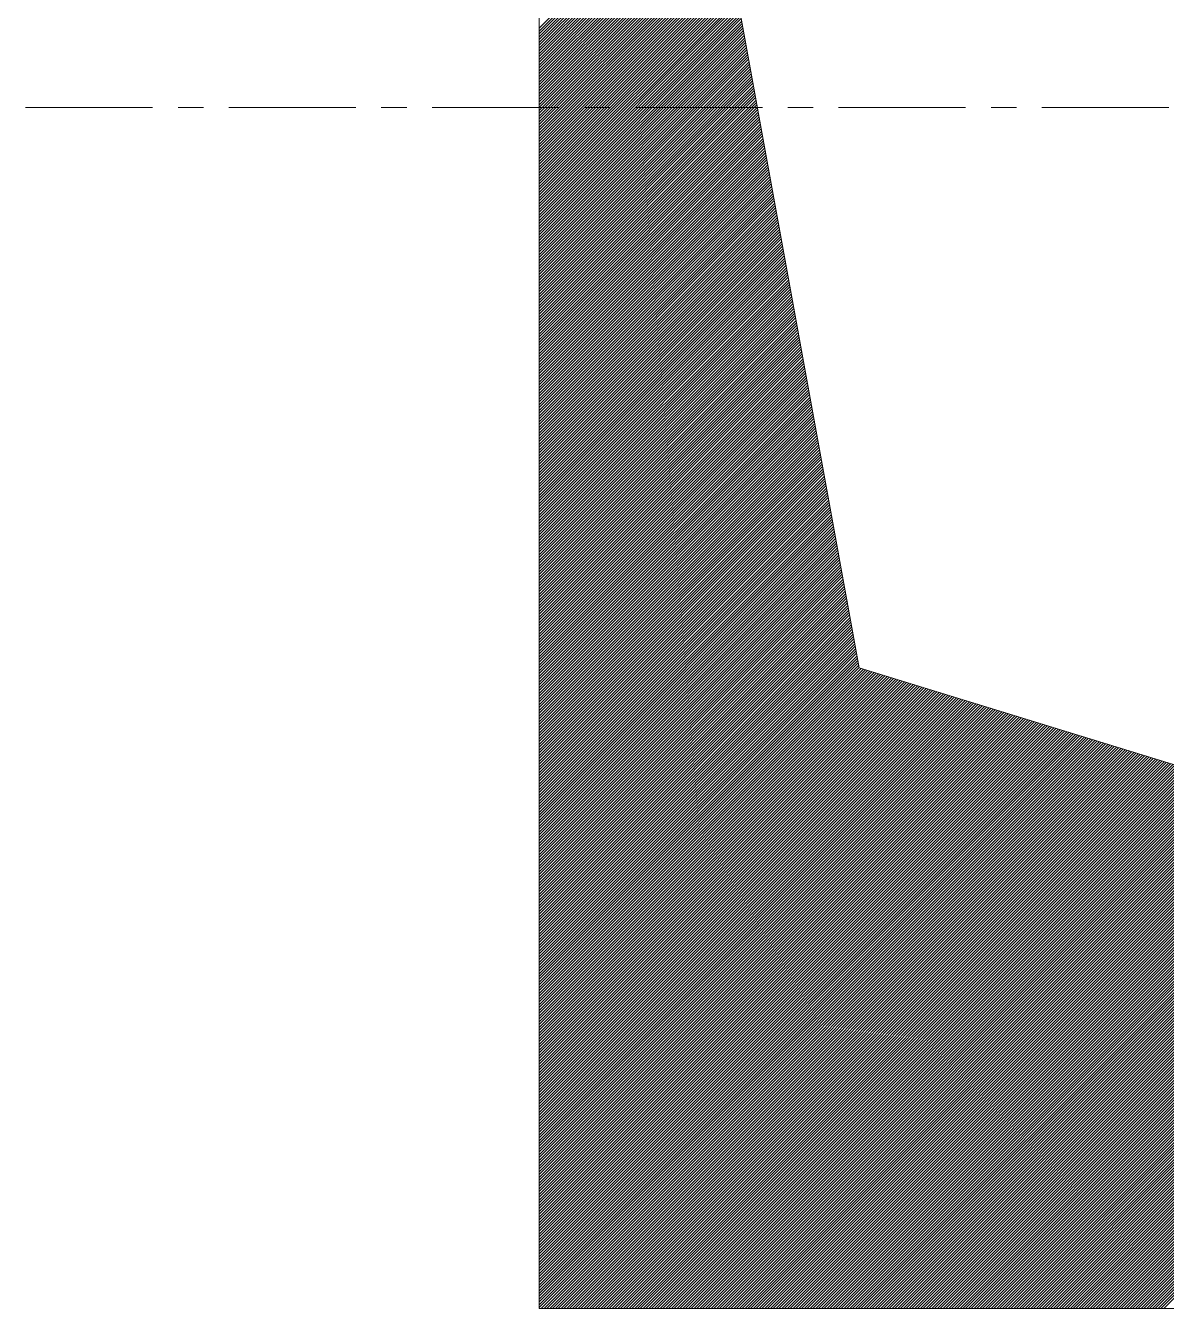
# Model space of a CAD drawing. Header units: millimetres. Extents: x -1319 to 21258, y 10038 to 27532.
# Drawn here: x 16919.7 to 16991, y 18567 to 18647.1 of the extents above; entities that cross this region are included whole.
import ezdxf

# ---------------------------------------------------------------- set-up
doc = ezdxf.new("R2010")
doc.units = ezdxf.units.MM
doc.linetypes.add('CENTER', pattern=[12.7, 7.9375, -1.5875, 1.5875, -1.5875])
doc.layers.add('CEN', color=1, linetype='CENTER', lineweight=9)
doc.layers.add('CIVIL', color=6, linetype='Continuous', lineweight=9)

# ---------------------------------------------------------------- blocks, each defined once
blk = doc.blocks.new('A$C8184bacf')
at = {"layer": 'CEN', "color": 1}
blk.add_line((11192.91, -4839.99, 448149755.598), (11407.09, -4839.99, 448149755.598), dxfattribs=at)
at = {"layer": 'CIVIL', "color": 1}
for p, q in [((11225, -4914.99, 448149755.598), (11225, -4764.99, 448149755.598)), ((11225, -4764.99, 448149755.598), (11245, -4874.99, 448149755.598)), ((11245, -4874.99, 448149755.598), (11375, -4914.99, 448149755.598)), ((11375, -4914.99, 448149755.598), (11225, -4914.99, 448149755.598))]:
    blk.add_line(p, q, dxfattribs=at)
at = {"layer": 'CIVIL', "color": 1, "linetype": 'Continuous'}
for p, q in [((11235.778, -4824.267, 448149755.598), (11225, -4835.044, 448149755.598)), ((11235.805, -4824.416, 448149755.598), (11225, -4835.221, 448149755.598)), ((11235.832, -4824.566, 448149755.598), (11225, -4835.398, 448149755.598)), ((11235.859, -4824.716, 448149755.598), (11225, -4835.575, 448149755.598)), ((11235.886, -4824.865, 448149755.598), (11225, -4835.752, 448149755.598)), ((11235.914, -4825.015, 448149755.598), (11225, -4835.928, 448149755.598)), ((11235.941, -4825.164, 448149755.598), (11225, -4836.105, 448149755.598)), ((11235.968, -4825.314, 448149755.598), (11225, -4836.282, 448149755.598)), ((11235.995, -4825.464, 448149755.598), (11225, -4836.459, 448149755.598)), ((11236.022, -4825.613, 448149755.598), (11225, -4836.635, 448149755.598)), ((11236.049, -4825.763, 448149755.598), (11225, -4836.812, 448149755.598)), ((11236.077, -4825.912, 448149755.598), (11225, -4836.989, 448149755.598)), ((11236.104, -4826.062, 448149755.598), (11225, -4837.166, 448149755.598)), ((11236.131, -4826.211, 448149755.598), (11225, -4837.343, 448149755.598)), ((11236.158, -4826.361, 448149755.598), (11225, -4837.519, 448149755.598)), ((11236.185, -4826.511, 448149755.598), (11225, -4837.696, 448149755.598)), ((11236.213, -4826.66, 448149755.598), (11225, -4837.873, 448149755.598)), ((11236.24, -4826.81, 448149755.598), (11225, -4838.05, 448149755.598)), ((11236.267, -4826.959, 448149755.598), (11225, -4838.226, 448149755.598)), ((11236.294, -4827.109, 448149755.598), (11225, -4838.403, 448149755.598)), ((11236.321, -4827.259, 448149755.598), (11225, -4838.58, 448149755.598)), ((11236.349, -4827.408, 448149755.598), (11225, -4838.757, 448149755.598)), ((11236.376, -4827.558, 448149755.598), (11225, -4838.934, 448149755.598)), ((11236.403, -4827.707, 448149755.598), (11225, -4839.11, 448149755.598)), ((11236.43, -4827.857, 448149755.598), (11225, -4839.287, 448149755.598)), ((11236.457, -4828.006, 448149755.598), (11225, -4839.464, 448149755.598)), ((11236.485, -4828.156, 448149755.598), (11225, -4839.641, 448149755.598)), ((11236.512, -4828.306, 448149755.598), (11225, -4839.817, 448149755.598)), ((11236.539, -4828.455, 448149755.598), (11225, -4839.994, 448149755.598)), ((11236.566, -4828.605, 448149755.598), (11225, -4840.171, 448149755.598)), ((11236.593, -4828.754, 448149755.598), (11225, -4840.348, 448149755.598)), ((11236.621, -4828.904, 448149755.598), (11225, -4840.525, 448149755.598)), ((11236.648, -4829.053, 448149755.598), (11225, -4840.701, 448149755.598)), ((11236.675, -4829.203, 448149755.598), (11225, -4840.878, 448149755.598)), ((11236.702, -4829.353, 448149755.598), (11225, -4841.055, 448149755.598)), ((11236.729, -4829.502, 448149755.598), (11225, -4841.232, 448149755.598)), ((11236.757, -4829.652, 448149755.598), (11225, -4841.408, 448149755.598)), ((11236.784, -4829.801, 448149755.598), (11225, -4841.585, 448149755.598)), ((11236.811, -4829.951, 448149755.598), (11225, -4841.762, 448149755.598)), ((11236.838, -4830.101, 448149755.598), (11225, -4841.939, 448149755.598)), ((11236.865, -4830.25, 448149755.598), (11225, -4842.115, 448149755.598)), ((11236.893, -4830.4, 448149755.598), (11225, -4842.292, 448149755.598)), ((11236.92, -4830.549, 448149755.598), (11225, -4842.469, 448149755.598)), ((11236.947, -4830.699, 448149755.598), (11225, -4842.646, 448149755.598)), ((11236.974, -4830.848, 448149755.598), (11225, -4842.823, 448149755.598)), ((11237.001, -4830.998, 448149755.598), (11225, -4842.999, 448149755.598)), ((11237.029, -4831.148, 448149755.598), (11225, -4843.176, 448149755.598)), ((11237.056, -4831.297, 448149755.598), (11225, -4843.353, 448149755.598)), ((11237.083, -4831.447, 448149755.598), (11225, -4843.53, 448149755.598)), ((11237.11, -4831.596, 448149755.598), (11225, -4843.706, 448149755.598)), ((11237.137, -4831.746, 448149755.598), (11225, -4843.883, 448149755.598)), ((11237.165, -4831.895, 448149755.598), (11225, -4844.06, 448149755.598)), ((11237.192, -4832.045, 448149755.598), (11225, -4844.237, 448149755.598)), ((11237.219, -4832.195, 448149755.598), (11225, -4844.414, 448149755.598)), ((11237.246, -4832.344, 448149755.598), (11225, -4844.59, 448149755.598)), ((11237.273, -4832.494, 448149755.598), (11225, -4844.767, 448149755.598)), ((11237.301, -4832.643, 448149755.598), (11225, -4844.944, 448149755.598)), ((11237.328, -4832.793, 448149755.598), (11225, -4845.121, 448149755.598)), ((11237.355, -4832.943, 448149755.598), (11225, -4845.297, 448149755.598)), ((11237.382, -4833.092, 448149755.598), (11225, -4845.474, 448149755.598)), ((11237.409, -4833.242, 448149755.598), (11225, -4845.651, 448149755.598)), ((11237.437, -4833.391, 448149755.598), (11225, -4845.828, 448149755.598)), ((11237.464, -4833.541, 448149755.598), (11225, -4846.005, 448149755.598)), ((11237.491, -4833.69, 448149755.598), (11225, -4846.181, 448149755.598)), ((11237.518, -4833.84, 448149755.598), (11225, -4846.358, 448149755.598)), ((11237.545, -4833.99, 448149755.598), (11225, -4846.535, 448149755.598)), ((11237.572, -4834.139, 448149755.598), (11225, -4846.712, 448149755.598)), ((11237.6, -4834.289, 448149755.598), (11225, -4846.888, 448149755.598)), ((11237.627, -4834.438, 448149755.598), (11225, -4847.065, 448149755.598)), ((11237.654, -4834.588, 448149755.598), (11225, -4847.242, 448149755.598)), ((11237.681, -4834.738, 448149755.598), (11225, -4847.419, 448149755.598)), ((11237.708, -4834.887, 448149755.598), (11225, -4847.596, 448149755.598)), ((11237.736, -4835.037, 448149755.598), (11225, -4847.772, 448149755.598)), ((11237.763, -4835.186, 448149755.598), (11225, -4847.949, 448149755.598)), ((11237.79, -4835.336, 448149755.598), (11225, -4848.126, 448149755.598)), ((11237.817, -4835.485, 448149755.598), (11225, -4848.303, 448149755.598)), ((11237.844, -4835.635, 448149755.598), (11225, -4848.479, 448149755.598)), ((11237.872, -4835.785, 448149755.598), (11225, -4848.656, 448149755.598)), ((11237.899, -4835.934, 448149755.598), (11225, -4848.833, 448149755.598)), ((11237.926, -4836.084, 448149755.598), (11225, -4849.01, 448149755.598)), ((11237.953, -4836.233, 448149755.598), (11225, -4849.187, 448149755.598)), ((11237.98, -4836.383, 448149755.598), (11225, -4849.363, 448149755.598)), ((11238.008, -4836.532, 448149755.598), (11225, -4849.54, 448149755.598)), ((11238.035, -4836.682, 448149755.598), (11225, -4849.717, 448149755.598)), ((11238.062, -4836.832, 448149755.598), (11225, -4849.894, 448149755.598)), ((11238.089, -4836.981, 448149755.598), (11225, -4850.07, 448149755.598)), ((11238.116, -4837.131, 448149755.598), (11225, -4850.247, 448149755.598)), ((11238.144, -4837.28, 448149755.598), (11225, -4850.424, 448149755.598)), ((11238.171, -4837.43, 448149755.598), (11225, -4850.601, 448149755.598)), ((11238.198, -4837.58, 448149755.598), (11225, -4850.778, 448149755.598)), ((11238.225, -4837.729, 448149755.598), (11225, -4850.954, 448149755.598)), ((11238.252, -4837.879, 448149755.598), (11225, -4851.131, 448149755.598)), ((11238.28, -4838.028, 448149755.598), (11225, -4851.308, 448149755.598)), ((11238.307, -4838.178, 448149755.598), (11225, -4851.485, 448149755.598)), ((11238.334, -4838.327, 448149755.598), (11225, -4851.661, 448149755.598)), ((11238.361, -4838.477, 448149755.598), (11225, -4851.838, 448149755.598)), ((11238.388, -4838.627, 448149755.598), (11225, -4852.015, 448149755.598)), ((11238.416, -4838.776, 448149755.598), (11225, -4852.192, 448149755.598)), ((11238.443, -4838.926, 448149755.598), (11225, -4852.369, 448149755.598)), ((11238.47, -4839.075, 448149755.598), (11225, -4852.545, 448149755.598)), ((11238.497, -4839.225, 448149755.598), (11225, -4852.722, 448149755.598)), ((11238.524, -4839.375, 448149755.598), (11225, -4852.899, 448149755.598)), ((11238.552, -4839.524, 448149755.598), (11225, -4853.076, 448149755.598)), ((11238.579, -4839.674, 448149755.598), (11225, -4853.252, 448149755.598)), ((11238.606, -4839.823, 448149755.598), (11225, -4853.429, 448149755.598)), ((11238.633, -4839.973, 448149755.598), (11225, -4853.606, 448149755.598)), ((11238.66, -4840.122, 448149755.598), (11225, -4853.783, 448149755.598)), ((11238.688, -4840.272, 448149755.598), (11225, -4853.96, 448149755.598)), ((11238.715, -4840.422, 448149755.598), (11225, -4854.136, 448149755.598)), ((11238.742, -4840.571, 448149755.598), (11225, -4854.313, 448149755.598)), ((11238.769, -4840.721, 448149755.598), (11225, -4854.49, 448149755.598)), ((11238.796, -4840.87, 448149755.598), (11225, -4854.667, 448149755.598)), ((11238.824, -4841.02, 448149755.598), (11225, -4854.843, 448149755.598)), ((11238.851, -4841.169, 448149755.598), (11225, -4855.02, 448149755.598)), ((11238.878, -4841.319, 448149755.598), (11225, -4855.197, 448149755.598)), ((11238.905, -4841.469, 448149755.598), (11225, -4855.374, 448149755.598)), ((11238.932, -4841.618, 448149755.598), (11225, -4855.551, 448149755.598)), ((11238.96, -4841.768, 448149755.598), (11225, -4855.727, 448149755.598)), ((11238.987, -4841.917, 448149755.598), (11225, -4855.904, 448149755.598)), ((11239.014, -4842.067, 448149755.598), (11225, -4856.081, 448149755.598)), ((11239.041, -4842.217, 448149755.598), (11225, -4856.258, 448149755.598)), ((11239.068, -4842.366, 448149755.598), (11225, -4856.434, 448149755.598)), ((11239.095, -4842.516, 448149755.598), (11225, -4856.611, 448149755.598)), ((11239.123, -4842.665, 448149755.598), (11225, -4856.788, 448149755.598)), ((11239.15, -4842.815, 448149755.598), (11225, -4856.965, 448149755.598)), ((11239.177, -4842.964, 448149755.598), (11225, -4857.142, 448149755.598)), ((11239.204, -4843.114, 448149755.598), (11225, -4857.318, 448149755.598)), ((11239.231, -4843.264, 448149755.598), (11225, -4857.495, 448149755.598)), ((11239.259, -4843.413, 448149755.598), (11225, -4857.672, 448149755.598)), ((11239.286, -4843.563, 448149755.598), (11225, -4857.849, 448149755.598)), ((11239.313, -4843.712, 448149755.598), (11225, -4858.025, 448149755.598)), ((11239.34, -4843.862, 448149755.598), (11225, -4858.202, 448149755.598)), ((11239.367, -4844.011, 448149755.598), (11225, -4858.379, 448149755.598)), ((11239.395, -4844.161, 448149755.598), (11225, -4858.556, 448149755.598)), ((11239.422, -4844.311, 448149755.598), (11225, -4858.733, 448149755.598)), ((11239.449, -4844.46, 448149755.598), (11225, -4858.909, 448149755.598)), ((11239.476, -4844.61, 448149755.598), (11225, -4859.086, 448149755.598)), ((11239.503, -4844.759, 448149755.598), (11225, -4859.263, 448149755.598)), ((11239.531, -4844.909, 448149755.598), (11225, -4859.44, 448149755.598)), ((11239.558, -4845.059, 448149755.598), (11225, -4859.616, 448149755.598)), ((11239.585, -4845.208, 448149755.598), (11225, -4859.793, 448149755.598)), ((11239.612, -4845.358, 448149755.598), (11225, -4859.97, 448149755.598)), ((11239.639, -4845.507, 448149755.598), (11225, -4860.147, 448149755.598)), ((11239.667, -4845.657, 448149755.598), (11225, -4860.323, 448149755.598)), ((11239.694, -4845.806, 448149755.598), (11225, -4860.5, 448149755.598)), ((11239.721, -4845.956, 448149755.598), (11225, -4860.677, 448149755.598)), ((11239.748, -4846.106, 448149755.598), (11225, -4860.854, 448149755.598)), ((11239.775, -4846.255, 448149755.598), (11225, -4861.031, 448149755.598)), ((11239.803, -4846.405, 448149755.598), (11225, -4861.207, 448149755.598)), ((11239.83, -4846.554, 448149755.598), (11225, -4861.384, 448149755.598)), ((11239.857, -4846.704, 448149755.598), (11225, -4861.561, 448149755.598)), ((11239.884, -4846.854, 448149755.598), (11225, -4861.738, 448149755.598)), ((11239.911, -4847.003, 448149755.598), (11225, -4861.914, 448149755.598)), ((11239.939, -4847.153, 448149755.598), (11225, -4862.091, 448149755.598)), ((11239.966, -4847.302, 448149755.598), (11225, -4862.268, 448149755.598)), ((11239.993, -4847.452, 448149755.598), (11225, -4862.445, 448149755.598)), ((11240.02, -4847.601, 448149755.598), (11225, -4862.622, 448149755.598)), ((11240.047, -4847.751, 448149755.598), (11225, -4862.798, 448149755.598)), ((11240.075, -4847.901, 448149755.598), (11225, -4862.975, 448149755.598)), ((11240.102, -4848.05, 448149755.598), (11225, -4863.152, 448149755.598)), ((11240.129, -4848.2, 448149755.598), (11225, -4863.329, 448149755.598)), ((11240.156, -4848.349, 448149755.598), (11225, -4863.505, 448149755.598)), ((11240.183, -4848.499, 448149755.598), (11225, -4863.682, 448149755.598)), ((11240.211, -4848.648, 448149755.598), (11225, -4863.859, 448149755.598)), ((11240.238, -4848.798, 448149755.598), (11225, -4864.036, 448149755.598)), ((11240.265, -4848.948, 448149755.598), (11225, -4864.213, 448149755.598)), ((11240.292, -4849.097, 448149755.598), (11225, -4864.389, 448149755.598)), ((11240.319, -4849.247, 448149755.598), (11225, -4864.566, 448149755.598)), ((11240.347, -4849.396, 448149755.598), (11225, -4864.743, 448149755.598)), ((11240.374, -4849.546, 448149755.598), (11225, -4864.92, 448149755.598)), ((11240.401, -4849.696, 448149755.598), (11225, -4865.096, 448149755.598)), ((11240.428, -4849.845, 448149755.598), (11225, -4865.273, 448149755.598)), ((11240.455, -4849.995, 448149755.598), (11225, -4865.45, 448149755.598)), ((11240.483, -4850.144, 448149755.598), (11225, -4865.627, 448149755.598)), ((11240.51, -4850.294, 448149755.598), (11225, -4865.804, 448149755.598)), ((11240.537, -4850.443, 448149755.598), (11225, -4865.98, 448149755.598)), ((11240.564, -4850.593, 448149755.598), (11225, -4866.157, 448149755.598)), ((11240.591, -4850.743, 448149755.598), (11225, -4866.334, 448149755.598)), ((11240.618, -4850.892, 448149755.598), (11225, -4866.511, 448149755.598)), ((11240.646, -4851.042, 448149755.598), (11225, -4866.687, 448149755.598)), ((11240.673, -4851.191, 448149755.598), (11225, -4866.864, 448149755.598)), ((11240.7, -4851.341, 448149755.598), (11225, -4867.041, 448149755.598)), ((11240.727, -4851.491, 448149755.598), (11225, -4867.218, 448149755.598)), ((11240.754, -4851.64, 448149755.598), (11225, -4867.395, 448149755.598)), ((11240.782, -4851.79, 448149755.598), (11225, -4867.571, 448149755.598)), ((11240.809, -4851.939, 448149755.598), (11225, -4867.748, 448149755.598)), ((11240.836, -4852.089, 448149755.598), (11225, -4867.925, 448149755.598)), ((11240.863, -4852.238, 448149755.598), (11225, -4868.102, 448149755.598)), ((11240.89, -4852.388, 448149755.598), (11225, -4868.278, 448149755.598)), ((11240.918, -4852.538, 448149755.598), (11225, -4868.455, 448149755.598)), ((11240.945, -4852.687, 448149755.598), (11225, -4868.632, 448149755.598)), ((11240.972, -4852.837, 448149755.598), (11225, -4868.809, 448149755.598)), ((11240.999, -4852.986, 448149755.598), (11225, -4868.986, 448149755.598)), ((11241.026, -4853.136, 448149755.598), (11225, -4869.162, 448149755.598)), ((11241.054, -4853.285, 448149755.598), (11225, -4869.339, 448149755.598)), ((11241.081, -4853.435, 448149755.598), (11225, -4869.516, 448149755.598)), ((11241.108, -4853.585, 448149755.598), (11225, -4869.693, 448149755.598)), ((11241.135, -4853.734, 448149755.598), (11225, -4869.869, 448149755.598)), ((11241.162, -4853.884, 448149755.598), (11225, -4870.046, 448149755.598)), ((11241.19, -4854.033, 448149755.598), (11225, -4870.223, 448149755.598)), ((11241.217, -4854.183, 448149755.598), (11225, -4870.4, 448149755.598)), ((11241.244, -4854.333, 448149755.598), (11225, -4870.577, 448149755.598)), ((11241.271, -4854.482, 448149755.598), (11225, -4870.753, 448149755.598)), ((11241.298, -4854.632, 448149755.598), (11225, -4870.93, 448149755.598)), ((11241.326, -4854.781, 448149755.598), (11225, -4871.107, 448149755.598)), ((11241.353, -4854.931, 448149755.598), (11225, -4871.284, 448149755.598)), ((11241.38, -4855.08, 448149755.598), (11225, -4871.46, 448149755.598)), ((11241.407, -4855.23, 448149755.598), (11225, -4871.637, 448149755.598)), ((11241.434, -4855.38, 448149755.598), (11225, -4871.814, 448149755.598)), ((11241.462, -4855.529, 448149755.598), (11225, -4871.991, 448149755.598)), ((11241.489, -4855.679, 448149755.598), (11225, -4872.168, 448149755.598)), ((11241.516, -4855.828, 448149755.598), (11225, -4872.344, 448149755.598)), ((11241.543, -4855.978, 448149755.598), (11225, -4872.521, 448149755.598)), ((11241.57, -4856.127, 448149755.598), (11225, -4872.698, 448149755.598)), ((11241.598, -4856.277, 448149755.598), (11225, -4872.875, 448149755.598)), ((11241.625, -4856.427, 448149755.598), (11225, -4873.051, 448149755.598)), ((11241.652, -4856.576, 448149755.598), (11225, -4873.228, 448149755.598)), ((11241.679, -4856.726, 448149755.598), (11225, -4873.405, 448149755.598)), ((11241.706, -4856.875, 448149755.598), (11225, -4873.582, 448149755.598)), ((11241.734, -4857.025, 448149755.598), (11225, -4873.759, 448149755.598)), ((11241.761, -4857.175, 448149755.598), (11225, -4873.935, 448149755.598)), ((11241.788, -4857.324, 448149755.598), (11225, -4874.112, 448149755.598)), ((11241.815, -4857.474, 448149755.598), (11225, -4874.289, 448149755.598)), ((11241.842, -4857.623, 448149755.598), (11225, -4874.466, 448149755.598)), ((11241.87, -4857.773, 448149755.598), (11225, -4874.642, 448149755.598)), ((11241.897, -4857.922, 448149755.598), (11225, -4874.819, 448149755.598)), ((11241.924, -4858.072, 448149755.598), (11225, -4874.996, 448149755.598)), ((11241.951, -4858.222, 448149755.598), (11225, -4875.173, 448149755.598)), ((11241.978, -4858.371, 448149755.598), (11225, -4875.35, 448149755.598)), ((11242.006, -4858.521, 448149755.598), (11225, -4875.526, 448149755.598)), ((11242.033, -4858.67, 448149755.598), (11225, -4875.703, 448149755.598)), ((11242.06, -4858.82, 448149755.598), (11225, -4875.88, 448149755.598)), ((11242.087, -4858.97, 448149755.598), (11225, -4876.057, 448149755.598)), ((11242.114, -4859.119, 448149755.598), (11225, -4876.233, 448149755.598)), ((11242.141, -4859.269, 448149755.598), (11225, -4876.41, 448149755.598)), ((11242.169, -4859.418, 448149755.598), (11225, -4876.587, 448149755.598)), ((11242.196, -4859.568, 448149755.598), (11225, -4876.764, 448149755.598)), ((11242.223, -4859.717, 448149755.598), (11225, -4876.941, 448149755.598)), ((11242.25, -4859.867, 448149755.598), (11225, -4877.117, 448149755.598)), ((11242.277, -4860.017, 448149755.598), (11225, -4877.294, 448149755.598)), ((11242.305, -4860.166, 448149755.598), (11225, -4877.471, 448149755.598)), ((11242.332, -4860.316, 448149755.598), (11225, -4877.648, 448149755.598)), ((11242.359, -4860.465, 448149755.598), (11225, -4877.824, 448149755.598)), ((11242.386, -4860.615, 448149755.598), (11225, -4878.001, 448149755.598)), ((11242.413, -4860.764, 448149755.598), (11225, -4878.178, 448149755.598)), ((11242.441, -4860.914, 448149755.598), (11225, -4878.355, 448149755.598)), ((11242.468, -4861.064, 448149755.598), (11225, -4878.531, 448149755.598)), ((11242.495, -4861.213, 448149755.598), (11225, -4878.708, 448149755.598)), ((11242.522, -4861.363, 448149755.598), (11225, -4878.885, 448149755.598)), ((11242.549, -4861.512, 448149755.598), (11225, -4879.062, 448149755.598)), ((11242.577, -4861.662, 448149755.598), (11225, -4879.239, 448149755.598)), ((11242.604, -4861.812, 448149755.598), (11225, -4879.415, 448149755.598)), ((11242.631, -4861.961, 448149755.598), (11225, -4879.592, 448149755.598)), ((11242.658, -4862.111, 448149755.598), (11225, -4879.769, 448149755.598)), ((11242.685, -4862.26, 448149755.598), (11225, -4879.946, 448149755.598)), ((11242.713, -4862.41, 448149755.598), (11225, -4880.122, 448149755.598)), ((11242.74, -4862.559, 448149755.598), (11225, -4880.299, 448149755.598)), ((11242.767, -4862.709, 448149755.598), (11225, -4880.476, 448149755.598)), ((11242.794, -4862.859, 448149755.598), (11225, -4880.653, 448149755.598)), ((11242.821, -4863.008, 448149755.598), (11225, -4880.83, 448149755.598)), ((11242.849, -4863.158, 448149755.598), (11225, -4881.006, 448149755.598)), ((11242.876, -4863.307, 448149755.598), (11225, -4881.183, 448149755.598)), ((11242.903, -4863.457, 448149755.598), (11225, -4881.36, 448149755.598)), ((11242.93, -4863.607, 448149755.598), (11225, -4881.537, 448149755.598)), ((11242.957, -4863.756, 448149755.598), (11225, -4881.713, 448149755.598)), ((11242.985, -4863.906, 448149755.598), (11225, -4881.89, 448149755.598)), ((11243.012, -4864.055, 448149755.598), (11225, -4882.067, 448149755.598)), ((11243.039, -4864.205, 448149755.598), (11225, -4882.244, 448149755.598)), ((11243.066, -4864.354, 448149755.598), (11225, -4882.421, 448149755.598)), ((11243.093, -4864.504, 448149755.598), (11225, -4882.597, 448149755.598)), ((11243.121, -4864.654, 448149755.598), (11225, -4882.774, 448149755.598)), ((11243.148, -4864.803, 448149755.598), (11225, -4882.951, 448149755.598)), ((11243.175, -4864.953, 448149755.598), (11225, -4883.128, 448149755.598)), ((11243.202, -4865.102, 448149755.598), (11225, -4883.304, 448149755.598)), ((11243.229, -4865.252, 448149755.598), (11225, -4883.481, 448149755.598)), ((11243.257, -4865.401, 448149755.598), (11225, -4883.658, 448149755.598)), ((11243.284, -4865.551, 448149755.598), (11225, -4883.835, 448149755.598)), ((11243.311, -4865.701, 448149755.598), (11225, -4884.012, 448149755.598)), ((11243.338, -4865.85, 448149755.598), (11225, -4884.188, 448149755.598)), ((11243.365, -4866, 448149755.598), (11225, -4884.365, 448149755.598)), ((11243.393, -4866.149, 448149755.598), (11225, -4884.542, 448149755.598)), ((11243.42, -4866.299, 448149755.598), (11225, -4884.719, 448149755.598)), ((11243.447, -4866.449, 448149755.598), (11225, -4884.895, 448149755.598)), ((11243.474, -4866.598, 448149755.598), (11225, -4885.072, 448149755.598)), ((11243.501, -4866.748, 448149755.598), (11225, -4885.249, 448149755.598)), ((11243.529, -4866.897, 448149755.598), (11225, -4885.426, 448149755.598)), ((11243.556, -4867.047, 448149755.598), (11225, -4885.603, 448149755.598)), ((11243.583, -4867.196, 448149755.598), (11225, -4885.779, 448149755.598)), ((11243.61, -4867.346, 448149755.598), (11225, -4885.956, 448149755.598)), ((11243.637, -4867.496, 448149755.598), (11225, -4886.133, 448149755.598)), ((11243.664, -4867.645, 448149755.598), (11225, -4886.31, 448149755.598)), ((11243.692, -4867.795, 448149755.598), (11225, -4886.486, 448149755.598)), ((11243.719, -4867.944, 448149755.598), (11225, -4886.663, 448149755.598)), ((11243.746, -4868.094, 448149755.598), (11225, -4886.84, 448149755.598)), ((11243.773, -4868.243, 448149755.598), (11225, -4887.017, 448149755.598)), ((11243.8, -4868.393, 448149755.598), (11225, -4887.194, 448149755.598)), ((11243.828, -4868.543, 448149755.598), (11225, -4887.37, 448149755.598)), ((11243.855, -4868.692, 448149755.598), (11225, -4887.547, 448149755.598)), ((11243.882, -4868.842, 448149755.598), (11225, -4887.724, 448149755.598)), ((11243.909, -4868.991, 448149755.598), (11225, -4887.901, 448149755.598)), ((11243.936, -4869.141, 448149755.598), (11225, -4888.077, 448149755.598)), ((11243.964, -4869.291, 448149755.598), (11225, -4888.254, 448149755.598)), ((11243.991, -4869.44, 448149755.598), (11225, -4888.431, 448149755.598)), ((11244.018, -4869.59, 448149755.598), (11225, -4888.608, 448149755.598)), ((11244.045, -4869.739, 448149755.598), (11225, -4888.785, 448149755.598)), ((11244.072, -4869.889, 448149755.598), (11225, -4888.961, 448149755.598)), ((11244.1, -4870.038, 448149755.598), (11225, -4889.138, 448149755.598)), ((11244.127, -4870.188, 448149755.598), (11225, -4889.315, 448149755.598)), ((11244.154, -4870.338, 448149755.598), (11225, -4889.492, 448149755.598)), ((11244.181, -4870.487, 448149755.598), (11225, -4889.668, 448149755.598)), ((11244.208, -4870.637, 448149755.598), (11225, -4889.845, 448149755.598)), ((11244.236, -4870.786, 448149755.598), (11225, -4890.022, 448149755.598)), ((11244.263, -4870.936, 448149755.598), (11225, -4890.199, 448149755.598)), ((11244.29, -4871.086, 448149755.598), (11225, -4890.376, 448149755.598)), ((11244.317, -4871.235, 448149755.598), (11225, -4890.552, 448149755.598)), ((11244.344, -4871.385, 448149755.598), (11225, -4890.729, 448149755.598)), ((11244.372, -4871.534, 448149755.598), (11225, -4890.906, 448149755.598)), ((11244.399, -4871.684, 448149755.598), (11225, -4891.083, 448149755.598)), ((11244.426, -4871.833, 448149755.598), (11225, -4891.259, 448149755.598)), ((11244.453, -4871.983, 448149755.598), (11225, -4891.436, 448149755.598)), ((11244.48, -4872.133, 448149755.598), (11225, -4891.613, 448149755.598)), ((11244.508, -4872.282, 448149755.598), (11225, -4891.79, 448149755.598)), ((11244.535, -4872.432, 448149755.598), (11225, -4891.967, 448149755.598)), ((11244.562, -4872.581, 448149755.598), (11225, -4892.143, 448149755.598)), ((11244.589, -4872.731, 448149755.598), (11225, -4892.32, 448149755.598)), ((11244.616, -4872.88, 448149755.598), (11225, -4892.497, 448149755.598)), ((11244.644, -4873.03, 448149755.598), (11225, -4892.674, 448149755.598)), ((11244.671, -4873.18, 448149755.598), (11225, -4892.85, 448149755.598)), ((11244.698, -4873.329, 448149755.598), (11225, -4893.027, 448149755.598)), ((11244.725, -4873.479, 448149755.598), (11225, -4893.204, 448149755.598)), ((11244.752, -4873.628, 448149755.598), (11225, -4893.381, 448149755.598)), ((11244.78, -4873.778, 448149755.598), (11225, -4893.558, 448149755.598)), ((11244.807, -4873.928, 448149755.598), (11225, -4893.734, 448149755.598)), ((11244.834, -4874.077, 448149755.598), (11225, -4893.911, 448149755.598)), ((11244.861, -4874.227, 448149755.598), (11225, -4894.088, 448149755.598)), ((11244.888, -4874.376, 448149755.598), (11225, -4894.265, 448149755.598)), ((11244.916, -4874.526, 448149755.598), (11225, -4894.441, 448149755.598)), ((11244.943, -4874.675, 448149755.598), (11225, -4894.618, 448149755.598)), ((11244.97, -4874.825, 448149755.598), (11225, -4894.795, 448149755.598)), ((11244.997, -4874.975, 448149755.598), (11225, -4894.972, 448149755.598)), ((11245.121, -4875.028, 448149755.598), (11225, -4895.149, 448149755.598)), ((11245.256, -4875.069, 448149755.598), (11225, -4895.325, 448149755.598)), ((11245.391, -4875.111, 448149755.598), (11225, -4895.502, 448149755.598)), ((11245.526, -4875.152, 448149755.598), (11225, -4895.679, 448149755.598)), ((11245.662, -4875.194, 448149755.598), (11225, -4895.856, 448149755.598)), ((11245.797, -4875.236, 448149755.598), (11225, -4896.032, 448149755.598)), ((11245.932, -4875.277, 448149755.598), (11225, -4896.209, 448149755.598)), ((11246.067, -4875.319, 448149755.598), (11225, -4896.386, 448149755.598)), ((11246.202, -4875.36, 448149755.598), (11225, -4896.563, 448149755.598)), ((11246.337, -4875.402, 448149755.598), (11225, -4896.739, 448149755.598)), ((11246.473, -4875.444, 448149755.598), (11225, -4896.916, 448149755.598)), ((11246.608, -4875.485, 448149755.598), (11225, -4897.093, 448149755.598)), ((11246.743, -4875.527, 448149755.598), (11225, -4897.27, 448149755.598)), ((11246.878, -4875.568, 448149755.598), (11225, -4897.447, 448149755.598)), ((11247.013, -4875.61, 448149755.598), (11225, -4897.623, 448149755.598)), ((11247.149, -4875.652, 448149755.598), (11225, -4897.8, 448149755.598)), ((11247.284, -4875.693, 448149755.598), (11225, -4897.977, 448149755.598)), ((11247.419, -4875.735, 448149755.598), (11225, -4898.154, 448149755.598)), ((11247.554, -4875.776, 448149755.598), (11225, -4898.33, 448149755.598)), ((11247.689, -4875.818, 448149755.598), (11225, -4898.507, 448149755.598)), ((11247.824, -4875.86, 448149755.598), (11225, -4898.684, 448149755.598)), ((11247.96, -4875.901, 448149755.598), (11225, -4898.861, 448149755.598)), ((11248.095, -4875.943, 448149755.598), (11225, -4899.038, 448149755.598)), ((11248.23, -4875.984, 448149755.598), (11225, -4899.214, 448149755.598)), ((11248.365, -4876.026, 448149755.598), (11225, -4899.391, 448149755.598)), ((11248.5, -4876.068, 448149755.598), (11225, -4899.568, 448149755.598)), ((11248.636, -4876.109, 448149755.598), (11225, -4899.745, 448149755.598)), ((11248.771, -4876.151, 448149755.598), (11225, -4899.921, 448149755.598)), ((11248.906, -4876.192, 448149755.598), (11225, -4900.098, 448149755.598)), ((11249.041, -4876.234, 448149755.598), (11225, -4900.275, 448149755.598)), ((11249.176, -4876.275, 448149755.598), (11225, -4900.452, 448149755.598)), ((11249.311, -4876.317, 448149755.598), (11225, -4900.629, 448149755.598)), ((11249.447, -4876.359, 448149755.598), (11225, -4900.805, 448149755.598)), ((11249.582, -4876.4, 448149755.598), (11225, -4900.982, 448149755.598)), ((11249.717, -4876.442, 448149755.598), (11225, -4901.159, 448149755.598)), ((11249.852, -4876.483, 448149755.598), (11225, -4901.336, 448149755.598)), ((11249.987, -4876.525, 448149755.598), (11225, -4901.512, 448149755.598)), ((11250.123, -4876.567, 448149755.598), (11225, -4901.689, 448149755.598)), ((11250.258, -4876.608, 448149755.598), (11225, -4901.866, 448149755.598)), ((11250.393, -4876.65, 448149755.598), (11225, -4902.043, 448149755.598)), ((11250.528, -4876.691, 448149755.598), (11225, -4902.22, 448149755.598)), ((11250.663, -4876.733, 448149755.598), (11225, -4902.396, 448149755.598)), ((11250.798, -4876.775, 448149755.598), (11225, -4902.573, 448149755.598)), ((11250.934, -4876.816, 448149755.598), (11225, -4902.75, 448149755.598)), ((11251.069, -4876.858, 448149755.598), (11225, -4902.927, 448149755.598)), ((11251.204, -4876.899, 448149755.598), (11225, -4903.103, 448149755.598)), ((11251.339, -4876.941, 448149755.598), (11225, -4903.28, 448149755.598)), ((11251.474, -4876.983, 448149755.598), (11225, -4903.457, 448149755.598)), ((11251.61, -4877.024, 448149755.598), (11225, -4903.634, 448149755.598)), ((11251.745, -4877.066, 448149755.598), (11225, -4903.811, 448149755.598)), ((11251.88, -4877.107, 448149755.598), (11225, -4903.987, 448149755.598)), ((11252.015, -4877.149, 448149755.598), (11225, -4904.164, 448149755.598)), ((11252.15, -4877.191, 448149755.598), (11225, -4904.341, 448149755.598)), ((11252.285, -4877.232, 448149755.598), (11225, -4904.518, 448149755.598)), ((11252.421, -4877.274, 448149755.598), (11225, -4904.694, 448149755.598)), ((11252.556, -4877.315, 448149755.598), (11225, -4904.871, 448149755.598)), ((11252.691, -4877.357, 448149755.598), (11225, -4905.048, 448149755.598)), ((11252.826, -4877.399, 448149755.598), (11225, -4905.225, 448149755.598)), ((11252.961, -4877.44, 448149755.598), (11225, -4905.402, 448149755.598)), ((11253.097, -4877.482, 448149755.598), (11225, -4905.578, 448149755.598)), ((11253.232, -4877.523, 448149755.598), (11225, -4905.755, 448149755.598)), ((11253.367, -4877.565, 448149755.598), (11225, -4905.932, 448149755.598)), ((11253.502, -4877.607, 448149755.598), (11225, -4906.109, 448149755.598)), ((11253.637, -4877.648, 448149755.598), (11225, -4906.285, 448149755.598)), ((11253.773, -4877.69, 448149755.598), (11225, -4906.462, 448149755.598)), ((11253.908, -4877.731, 448149755.598), (11225, -4906.639, 448149755.598)), ((11254.043, -4877.773, 448149755.598), (11225, -4906.816, 448149755.598)), ((11254.178, -4877.814, 448149755.598), (11225, -4906.993, 448149755.598)), ((11254.313, -4877.856, 448149755.598), (11225, -4907.169, 448149755.598)), ((11254.448, -4877.898, 448149755.598), (11225, -4907.346, 448149755.598)), ((11254.584, -4877.939, 448149755.598), (11225, -4907.523, 448149755.598)), ((11254.719, -4877.981, 448149755.598), (11225, -4907.7, 448149755.598)), ((11254.854, -4878.022, 448149755.598), (11225, -4907.876, 448149755.598)), ((11254.989, -4878.064, 448149755.598), (11225, -4908.053, 448149755.598)), ((11255.124, -4878.106, 448149755.598), (11225, -4908.23, 448149755.598)), ((11255.26, -4878.147, 448149755.598), (11225, -4908.407, 448149755.598)), ((11255.395, -4878.189, 448149755.598), (11225, -4908.584, 448149755.598)), ((11255.53, -4878.23, 448149755.598), (11225, -4908.76, 448149755.598)), ((11255.665, -4878.272, 448149755.598), (11225, -4908.937, 448149755.598)), ((11255.8, -4878.314, 448149755.598), (11225, -4909.114, 448149755.598)), ((11255.935, -4878.355, 448149755.598), (11225, -4909.291, 448149755.598)), ((11256.071, -4878.397, 448149755.598), (11225, -4909.467, 448149755.598)), ((11256.206, -4878.438, 448149755.598), (11225, -4909.644, 448149755.598)), ((11256.341, -4878.48, 448149755.598), (11225, -4909.821, 448149755.598)), ((11256.476, -4878.522, 448149755.598), (11225, -4909.998, 448149755.598)), ((11256.611, -4878.563, 448149755.598), (11225, -4910.175, 448149755.598)), ((11256.747, -4878.605, 448149755.598), (11225, -4910.351, 448149755.598)), ((11256.882, -4878.646, 448149755.598), (11225, -4910.528, 448149755.598)), ((11257.017, -4878.688, 448149755.598), (11225, -4910.705, 448149755.598)), ((11257.152, -4878.73, 448149755.598), (11225, -4910.882, 448149755.598)), ((11257.287, -4878.771, 448149755.598), (11225, -4911.058, 448149755.598)), ((11257.422, -4878.813, 448149755.598), (11225, -4911.235, 448149755.598)), ((11257.558, -4878.854, 448149755.598), (11225, -4911.412, 448149755.598)), ((11257.693, -4878.896, 448149755.598), (11225, -4911.589, 448149755.598)), ((11257.828, -4878.938, 448149755.598), (11225, -4911.766, 448149755.598)), ((11257.963, -4878.979, 448149755.598), (11225, -4911.942, 448149755.598)), ((11258.098, -4879.021, 448149755.598), (11225, -4912.119, 448149755.598)), ((11258.234, -4879.062, 448149755.598), (11225, -4912.296, 448149755.598)), ((11258.369, -4879.104, 448149755.598), (11225, -4912.473, 448149755.598)), ((11258.504, -4879.146, 448149755.598), (11225, -4912.649, 448149755.598)), ((11258.639, -4879.187, 448149755.598), (11225, -4912.826, 448149755.598)), ((11258.774, -4879.229, 448149755.598), (11225, -4913.003, 448149755.598)), ((11258.909, -4879.27, 448149755.598), (11225, -4913.18, 448149755.598)), ((11259.045, -4879.312, 448149755.598), (11225, -4913.357, 448149755.598)), ((11259.18, -4879.353, 448149755.598), (11225, -4913.533, 448149755.598)), ((11259.315, -4879.395, 448149755.598), (11225, -4913.71, 448149755.598)), ((11259.45, -4879.437, 448149755.598), (11225, -4913.887, 448149755.598)), ((11259.585, -4879.478, 448149755.598), (11225, -4914.064, 448149755.598)), ((11259.721, -4879.52, 448149755.598), (11225, -4914.24, 448149755.598)), ((11259.856, -4879.561, 448149755.598), (11225, -4914.417, 448149755.598)), ((11259.991, -4879.603, 448149755.598), (11225, -4914.594, 448149755.598)), ((11260.126, -4879.645, 448149755.598), (11225, -4914.771, 448149755.598)), ((11260.261, -4879.686, 448149755.598), (11225, -4914.947, 448149755.598)), ((11260.396, -4879.728, 448149755.598), (11225.134, -4914.99, 448149755.598)), ((11260.532, -4879.769, 448149755.598), (11225.311, -4914.99, 448149755.598)), ((11260.667, -4879.811, 448149755.598), (11225.487, -4914.99, 448149755.598)), ((11260.802, -4879.853, 448149755.598), (11225.664, -4914.99, 448149755.598)), ((11260.937, -4879.894, 448149755.598), (11225.841, -4914.99, 448149755.598)), ((11261.072, -4879.936, 448149755.598), (11226.018, -4914.99, 448149755.598)), ((11261.208, -4879.977, 448149755.598), (11226.194, -4914.99, 448149755.598)), ((11261.343, -4880.019, 448149755.598), (11226.371, -4914.99, 448149755.598)), ((11261.478, -4880.061, 448149755.598), (11226.548, -4914.99, 448149755.598)), ((11261.613, -4880.102, 448149755.598), (11226.725, -4914.99, 448149755.598)), ((11261.748, -4880.144, 448149755.598), (11226.902, -4914.99, 448149755.598)), ((11261.883, -4880.185, 448149755.598), (11227.078, -4914.99, 448149755.598)), ((11262.019, -4880.227, 448149755.598), (11227.255, -4914.99, 448149755.598)), ((11262.154, -4880.269, 448149755.598), (11227.432, -4914.99, 448149755.598)), ((11262.289, -4880.31, 448149755.598), (11227.609, -4914.99, 448149755.598)), ((11262.424, -4880.352, 448149755.598), (11227.785, -4914.99, 448149755.598)), ((11262.559, -4880.393, 448149755.598), (11227.962, -4914.99, 448149755.598)), ((11262.695, -4880.435, 448149755.598), (11228.139, -4914.99, 448149755.598)), ((11262.83, -4880.477, 448149755.598), (11228.316, -4914.99, 448149755.598)), ((11262.965, -4880.518, 448149755.598), (11228.493, -4914.99, 448149755.598)), ((11263.1, -4880.56, 448149755.598), (11228.669, -4914.99, 448149755.598)), ((11263.235, -4880.601, 448149755.598), (11228.846, -4914.99, 448149755.598)), ((11263.37, -4880.643, 448149755.598), (11229.023, -4914.99, 448149755.598)), ((11263.506, -4880.685, 448149755.598), (11229.2, -4914.99, 448149755.598)), ((11263.641, -4880.726, 448149755.598), (11229.376, -4914.99, 448149755.598)), ((11263.776, -4880.768, 448149755.598), (11229.553, -4914.99, 448149755.598)), ((11263.911, -4880.809, 448149755.598), (11229.73, -4914.99, 448149755.598)), ((11264.046, -4880.851, 448149755.598), (11229.907, -4914.99, 448149755.598)), ((11264.182, -4880.892, 448149755.598), (11230.084, -4914.99, 448149755.598)), ((11264.317, -4880.934, 448149755.598), (11230.26, -4914.99, 448149755.598)), ((11264.452, -4880.976, 448149755.598), (11230.437, -4914.99, 448149755.598)), ((11264.587, -4881.017, 448149755.598), (11230.614, -4914.99, 448149755.598)), ((11264.722, -4881.059, 448149755.598), (11230.791, -4914.99, 448149755.598)), ((11264.857, -4881.1, 448149755.598), (11230.967, -4914.99, 448149755.598)), ((11264.993, -4881.142, 448149755.598), (11231.144, -4914.99, 448149755.598)), ((11265.128, -4881.184, 448149755.598), (11231.321, -4914.99, 448149755.598)), ((11265.263, -4881.225, 448149755.598), (11231.498, -4914.99, 448149755.598)), ((11265.398, -4881.267, 448149755.598), (11231.675, -4914.99, 448149755.598)), ((11265.533, -4881.308, 448149755.598), (11231.851, -4914.99, 448149755.598)), ((11265.669, -4881.35, 448149755.598), (11232.028, -4914.99, 448149755.598)), ((11265.804, -4881.392, 448149755.598), (11232.205, -4914.99, 448149755.598)), ((11265.939, -4881.433, 448149755.598), (11232.382, -4914.99, 448149755.598)), ((11266.074, -4881.475, 448149755.598), (11232.558, -4914.99, 448149755.598)), ((11266.209, -4881.516, 448149755.598), (11232.735, -4914.99, 448149755.598)), ((11266.344, -4881.558, 448149755.598), (11232.912, -4914.99, 448149755.598)), ((11266.48, -4881.6, 448149755.598), (11233.089, -4914.99, 448149755.598)), ((11266.615, -4881.641, 448149755.598), (11233.266, -4914.99, 448149755.598)), ((11266.75, -4881.683, 448149755.598), (11233.442, -4914.99, 448149755.598)), ((11266.885, -4881.724, 448149755.598), (11233.619, -4914.99, 448149755.598)), ((11267.02, -4881.766, 448149755.598), (11233.796, -4914.99, 448149755.598)), ((11267.156, -4881.808, 448149755.598), (11233.973, -4914.99, 448149755.598)), ((11267.291, -4881.849, 448149755.598), (11234.149, -4914.99, 448149755.598)), ((11267.426, -4881.891, 448149755.598), (11234.326, -4914.99, 448149755.598)), ((11267.561, -4881.932, 448149755.598), (11234.503, -4914.99, 448149755.598)), ((11267.696, -4881.974, 448149755.598), (11234.68, -4914.99, 448149755.598)), ((11267.831, -4882.016, 448149755.598), (11234.857, -4914.99, 448149755.598)), ((11267.967, -4882.057, 448149755.598), (11235.033, -4914.99, 448149755.598)), ((11268.102, -4882.099, 448149755.598), (11235.21, -4914.99, 448149755.598)), ((11268.237, -4882.14, 448149755.598), (11235.387, -4914.99, 448149755.598)), ((11268.372, -4882.182, 448149755.598), (11235.564, -4914.99, 448149755.598)), ((11268.507, -4882.224, 448149755.598), (11235.74, -4914.99, 448149755.598)), ((11268.643, -4882.265, 448149755.598), (11235.917, -4914.99, 448149755.598)), ((11268.778, -4882.307, 448149755.598), (11236.094, -4914.99, 448149755.598)), ((11268.913, -4882.348, 448149755.598), (11236.271, -4914.99, 448149755.598)), ((11269.048, -4882.39, 448149755.598), (11236.447, -4914.99, 448149755.598)), ((11269.183, -4882.431, 448149755.598), (11236.624, -4914.99, 448149755.598)), ((11269.318, -4882.473, 448149755.598), (11236.801, -4914.99, 448149755.598)), ((11269.454, -4882.515, 448149755.598), (11236.978, -4914.99, 448149755.598)), ((11269.589, -4882.556, 448149755.598), (11237.155, -4914.99, 448149755.598)), ((11269.724, -4882.598, 448149755.598), (11237.331, -4914.99, 448149755.598)), ((11269.859, -4882.639, 448149755.598), (11237.508, -4914.99, 448149755.598)), ((11269.994, -4882.681, 448149755.598), (11237.685, -4914.99, 448149755.598)), ((11270.13, -4882.723, 448149755.598), (11237.862, -4914.99, 448149755.598)), ((11270.265, -4882.764, 448149755.598), (11238.038, -4914.99, 448149755.598)), ((11270.4, -4882.806, 448149755.598), (11238.215, -4914.99, 448149755.598)), ((11270.535, -4882.847, 448149755.598), (11238.392, -4914.99, 448149755.598)), ((11270.67, -4882.889, 448149755.598), (11238.569, -4914.99, 448149755.598)), ((11270.805, -4882.931, 448149755.598), (11238.746, -4914.99, 448149755.598)), ((11270.941, -4882.972, 448149755.598), (11238.922, -4914.99, 448149755.598)), ((11271.076, -4883.014, 448149755.598), (11239.099, -4914.99, 448149755.598)), ((11271.211, -4883.055, 448149755.598), (11239.276, -4914.99, 448149755.598)), ((11271.346, -4883.097, 448149755.598), (11239.453, -4914.99, 448149755.598)), ((11271.481, -4883.139, 448149755.598), (11239.629, -4914.99, 448149755.598)), ((11271.617, -4883.18, 448149755.598), (11239.806, -4914.99, 448149755.598)), ((11271.752, -4883.222, 448149755.598), (11239.983, -4914.99, 448149755.598)), ((11271.887, -4883.263, 448149755.598), (11240.16, -4914.99, 448149755.598)), ((11272.022, -4883.305, 448149755.598), (11240.337, -4914.99, 448149755.598)), ((11272.157, -4883.347, 448149755.598), (11240.513, -4914.99, 448149755.598)), ((11272.292, -4883.388, 448149755.598), (11240.69, -4914.99, 448149755.598)), ((11272.428, -4883.43, 448149755.598), (11240.867, -4914.99, 448149755.598)), ((11272.563, -4883.471, 448149755.598), (11241.044, -4914.99, 448149755.598)), ((11272.698, -4883.513, 448149755.598), (11241.22, -4914.99, 448149755.598)), ((11272.833, -4883.555, 448149755.598), (11241.397, -4914.99, 448149755.598)), ((11272.968, -4883.596, 448149755.598), (11241.574, -4914.99, 448149755.598)), ((11273.104, -4883.638, 448149755.598), (11241.751, -4914.99, 448149755.598)), ((11273.239, -4883.679, 448149755.598), (11241.928, -4914.99, 448149755.598)), ((11273.374, -4883.721, 448149755.598), (11242.104, -4914.99, 448149755.598)), ((11273.509, -4883.763, 448149755.598), (11242.281, -4914.99, 448149755.598)), ((11273.644, -4883.804, 448149755.598), (11242.458, -4914.99, 448149755.598)), ((11273.779, -4883.846, 448149755.598), (11242.635, -4914.99, 448149755.598)), ((11273.915, -4883.887, 448149755.598), (11242.811, -4914.99, 448149755.598)), ((11274.05, -4883.929, 448149755.598), (11242.988, -4914.99, 448149755.598)), ((11274.185, -4883.97, 448149755.598), (11243.165, -4914.99, 448149755.598)), ((11274.32, -4884.012, 448149755.598), (11243.342, -4914.99, 448149755.598)), ((11274.455, -4884.054, 448149755.598), (11243.519, -4914.99, 448149755.598)), ((11274.591, -4884.095, 448149755.598), (11243.695, -4914.99, 448149755.598)), ((11274.726, -4884.137, 448149755.598), (11243.872, -4914.99, 448149755.598)), ((11274.861, -4884.178, 448149755.598), (11244.049, -4914.99, 448149755.598)), ((11274.996, -4884.22, 448149755.598), (11244.226, -4914.99, 448149755.598)), ((11275.131, -4884.262, 448149755.598), (11244.402, -4914.99, 448149755.598)), ((11275.266, -4884.303, 448149755.598), (11244.579, -4914.99, 448149755.598)), ((11275.402, -4884.345, 448149755.598), (11244.756, -4914.99, 448149755.598)), ((11275.537, -4884.386, 448149755.598), (11244.933, -4914.99, 448149755.598)), ((11275.672, -4884.428, 448149755.598), (11245.11, -4914.99, 448149755.598)), ((11275.807, -4884.47, 448149755.598), (11245.286, -4914.99, 448149755.598)), ((11275.942, -4884.511, 448149755.598), (11245.463, -4914.99, 448149755.598)), ((11276.078, -4884.553, 448149755.598), (11245.64, -4914.99, 448149755.598)), ((11276.213, -4884.594, 448149755.598), (11245.817, -4914.99, 448149755.598)), ((11276.348, -4884.636, 448149755.598), (11245.993, -4914.99, 448149755.598)), ((11276.483, -4884.678, 448149755.598), (11246.17, -4914.99, 448149755.598)), ((11276.618, -4884.719, 448149755.598), (11246.347, -4914.99, 448149755.598)), ((11276.753, -4884.761, 448149755.598), (11246.524, -4914.99, 448149755.598)), ((11276.889, -4884.802, 448149755.598), (11246.701, -4914.99, 448149755.598)), ((11277.024, -4884.844, 448149755.598), (11246.877, -4914.99, 448149755.598)), ((11277.159, -4884.886, 448149755.598), (11247.054, -4914.99, 448149755.598)), ((11277.294, -4884.927, 448149755.598), (11247.231, -4914.99, 448149755.598)), ((11277.429, -4884.969, 448149755.598), (11247.408, -4914.99, 448149755.598)), ((11277.565, -4885.01, 448149755.598), (11247.584, -4914.99, 448149755.598)), ((11277.7, -4885.052, 448149755.598), (11247.761, -4914.99, 448149755.598)), ((11277.835, -4885.094, 448149755.598), (11247.938, -4914.99, 448149755.598)), ((11277.97, -4885.135, 448149755.598), (11248.115, -4914.99, 448149755.598)), ((11278.105, -4885.177, 448149755.598), (11248.292, -4914.99, 448149755.598)), ((11278.24, -4885.218, 448149755.598), (11248.468, -4914.99, 448149755.598)), ((11278.376, -4885.26, 448149755.598), (11248.645, -4914.99, 448149755.598)), ((11278.511, -4885.302, 448149755.598), (11248.822, -4914.99, 448149755.598)), ((11278.646, -4885.343, 448149755.598), (11248.999, -4914.99, 448149755.598)), ((11278.781, -4885.385, 448149755.598), (11249.175, -4914.99, 448149755.598)), ((11278.916, -4885.426, 448149755.598), (11249.352, -4914.99, 448149755.598)), ((11279.052, -4885.468, 448149755.598), (11249.529, -4914.99, 448149755.598)), ((11279.187, -4885.509, 448149755.598), (11249.706, -4914.99, 448149755.598)), ((11279.322, -4885.551, 448149755.598), (11249.883, -4914.99, 448149755.598)), ((11279.457, -4885.593, 448149755.598), (11250.059, -4914.99, 448149755.598)), ((11279.592, -4885.634, 448149755.598), (11250.236, -4914.99, 448149755.598)), ((11279.727, -4885.676, 448149755.598), (11250.413, -4914.99, 448149755.598)), ((11279.863, -4885.717, 448149755.598), (11250.59, -4914.99, 448149755.598)), ((11279.998, -4885.759, 448149755.598), (11250.766, -4914.99, 448149755.598)), ((11280.133, -4885.801, 448149755.598), (11250.943, -4914.99, 448149755.598)), ((11280.268, -4885.842, 448149755.598), (11251.12, -4914.99, 448149755.598)), ((11280.403, -4885.884, 448149755.598), (11251.297, -4914.99, 448149755.598)), ((11280.539, -4885.925, 448149755.598), (11251.474, -4914.99, 448149755.598)), ((11280.674, -4885.967, 448149755.598), (11251.65, -4914.99, 448149755.598)), ((11280.809, -4886.009, 448149755.598), (11251.827, -4914.99, 448149755.598)), ((11280.944, -4886.05, 448149755.598), (11252.004, -4914.99, 448149755.598)), ((11281.079, -4886.092, 448149755.598), (11252.181, -4914.99, 448149755.598)), ((11281.214, -4886.133, 448149755.598), (11252.357, -4914.99, 448149755.598)), ((11281.35, -4886.175, 448149755.598), (11252.534, -4914.99, 448149755.598)), ((11281.485, -4886.217, 448149755.598), (11252.711, -4914.99, 448149755.598)), ((11281.62, -4886.258, 448149755.598), (11252.888, -4914.99, 448149755.598)), ((11281.755, -4886.3, 448149755.598), (11253.065, -4914.99, 448149755.598)), ((11281.89, -4886.341, 448149755.598), (11253.241, -4914.99, 448149755.598)), ((11282.026, -4886.383, 448149755.598), (11253.418, -4914.99, 448149755.598)), ((11282.161, -4886.425, 448149755.598), (11253.595, -4914.99, 448149755.598)), ((11282.296, -4886.466, 448149755.598), (11253.772, -4914.99, 448149755.598)), ((11282.431, -4886.508, 448149755.598), (11253.948, -4914.99, 448149755.598)), ((11282.566, -4886.549, 448149755.598), (11254.125, -4914.99, 448149755.598)), ((11282.701, -4886.591, 448149755.598), (11254.302, -4914.99, 448149755.598)), ((11282.837, -4886.633, 448149755.598), (11254.479, -4914.99, 448149755.598)), ((11282.972, -4886.674, 448149755.598), (11254.655, -4914.99, 448149755.598)), ((11283.107, -4886.716, 448149755.598), (11254.832, -4914.99, 448149755.598)), ((11283.242, -4886.757, 448149755.598), (11255.009, -4914.99, 448149755.598)), ((11283.377, -4886.799, 448149755.598), (11255.186, -4914.99, 448149755.598)), ((11283.513, -4886.841, 448149755.598), (11255.363, -4914.99, 448149755.598)), ((11283.648, -4886.882, 448149755.598), (11255.539, -4914.99, 448149755.598)), ((11283.783, -4886.924, 448149755.598), (11255.716, -4914.99, 448149755.598)), ((11283.918, -4886.965, 448149755.598), (11255.893, -4914.99, 448149755.598)), ((11284.053, -4887.007, 448149755.598), (11256.07, -4914.99, 448149755.598)), ((11284.188, -4887.048, 448149755.598), (11256.246, -4914.99, 448149755.598)), ((11284.324, -4887.09, 448149755.598), (11256.423, -4914.99, 448149755.598)), ((11284.459, -4887.132, 448149755.598), (11256.6, -4914.99, 448149755.598)), ((11284.594, -4887.173, 448149755.598), (11256.777, -4914.99, 448149755.598)), ((11284.729, -4887.215, 448149755.598), (11256.954, -4914.99, 448149755.598)), ((11284.864, -4887.256, 448149755.598), (11257.13, -4914.99, 448149755.598)), ((11285, -4887.298, 448149755.598), (11257.307, -4914.99, 448149755.598)), ((11285.135, -4887.34, 448149755.598), (11257.484, -4914.99, 448149755.598)), ((11285.27, -4887.381, 448149755.598), (11257.661, -4914.99, 448149755.598)), ((11285.405, -4887.423, 448149755.598), (11257.837, -4914.99, 448149755.598)), ((11285.54, -4887.464, 448149755.598), (11258.014, -4914.99, 448149755.598)), ((11285.675, -4887.506, 448149755.598), (11258.191, -4914.99, 448149755.598)), ((11285.811, -4887.548, 448149755.598), (11258.368, -4914.99, 448149755.598)), ((11285.946, -4887.589, 448149755.598), (11258.545, -4914.99, 448149755.598)), ((11286.081, -4887.631, 448149755.598), (11258.721, -4914.99, 448149755.598)), ((11286.216, -4887.672, 448149755.598), (11258.898, -4914.99, 448149755.598)), ((11286.351, -4887.714, 448149755.598), (11259.075, -4914.99, 448149755.598)), ((11286.487, -4887.756, 448149755.598), (11259.252, -4914.99, 448149755.598)), ((11286.622, -4887.797, 448149755.598), (11259.428, -4914.99, 448149755.598)), ((11286.757, -4887.839, 448149755.598), (11259.605, -4914.99, 448149755.598)), ((11286.892, -4887.88, 448149755.598), (11259.782, -4914.99, 448149755.598)), ((11287.027, -4887.922, 448149755.598), (11259.959, -4914.99, 448149755.598)), ((11287.162, -4887.964, 448149755.598), (11260.136, -4914.99, 448149755.598)), ((11287.298, -4888.005, 448149755.598), (11260.312, -4914.99, 448149755.598)), ((11287.433, -4888.047, 448149755.598), (11260.489, -4914.99, 448149755.598)), ((11287.568, -4888.088, 448149755.598), (11260.666, -4914.99, 448149755.598)), ((11287.703, -4888.13, 448149755.598), (11260.843, -4914.99, 448149755.598)), ((11287.838, -4888.172, 448149755.598), (11261.019, -4914.99, 448149755.598)), ((11287.974, -4888.213, 448149755.598), (11261.196, -4914.99, 448149755.598)), ((11288.109, -4888.255, 448149755.598), (11261.373, -4914.99, 448149755.598)), ((11288.244, -4888.296, 448149755.598), (11261.55, -4914.99, 448149755.598)), ((11288.379, -4888.338, 448149755.598), (11261.727, -4914.99, 448149755.598)), ((11288.514, -4888.38, 448149755.598), (11261.903, -4914.99, 448149755.598)), ((11288.65, -4888.421, 448149755.598), (11262.08, -4914.99, 448149755.598)), ((11288.785, -4888.463, 448149755.598), (11262.257, -4914.99, 448149755.598)), ((11288.92, -4888.504, 448149755.598), (11262.434, -4914.99, 448149755.598)), ((11289.055, -4888.546, 448149755.598), (11262.61, -4914.99, 448149755.598)), ((11289.19, -4888.587, 448149755.598), (11262.787, -4914.99, 448149755.598)), ((11289.325, -4888.629, 448149755.598), (11262.964, -4914.99, 448149755.598)), ((11289.461, -4888.671, 448149755.598), (11263.141, -4914.99, 448149755.598)), ((11289.596, -4888.712, 448149755.598), (11263.318, -4914.99, 448149755.598)), ((11289.731, -4888.754, 448149755.598), (11263.494, -4914.99, 448149755.598)), ((11289.866, -4888.795, 448149755.598), (11263.671, -4914.99, 448149755.598)), ((11290.001, -4888.837, 448149755.598), (11263.848, -4914.99, 448149755.598)), ((11290.137, -4888.879, 448149755.598), (11264.025, -4914.99, 448149755.598))]:
    blk.add_line(p, q, dxfattribs=at)

msp = doc.modelspace()

# ---------------------------------------------------------------- block references
msp.add_blockref('A$C8184bacf', (5726.781, 23482.011))

doc.saveas('drawing.dxf')
